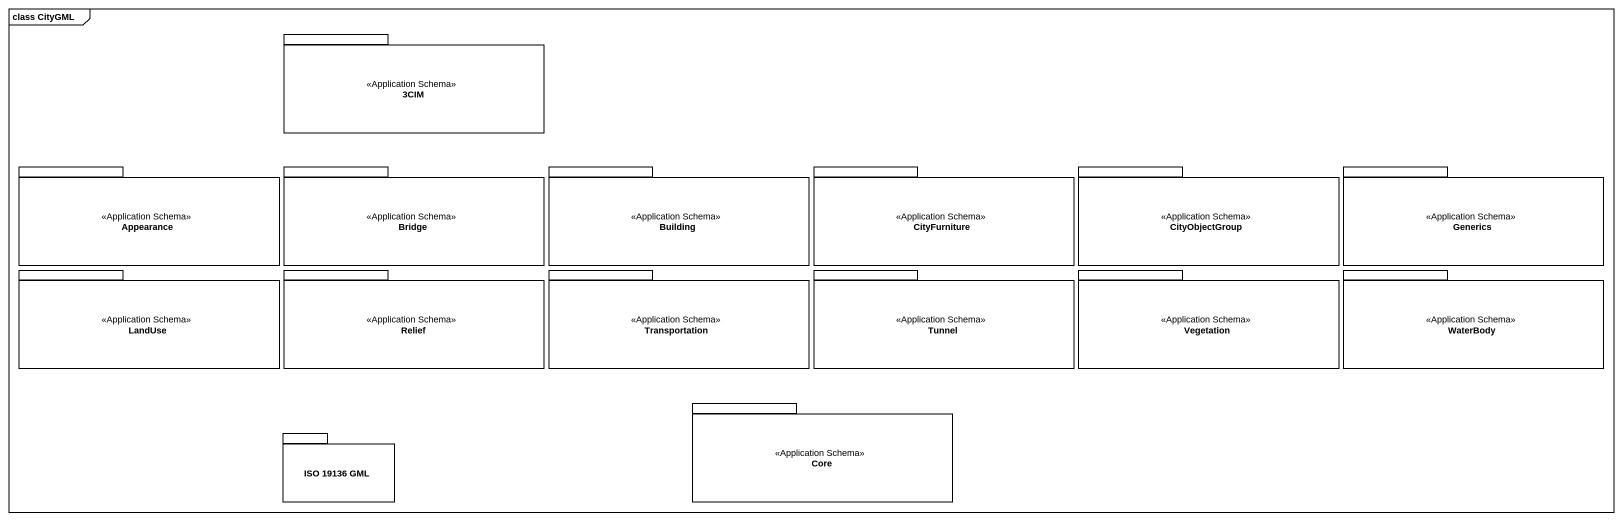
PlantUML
@startuml
mainframe class CityGML
package "3CIM" as p3CIM <<Application Schema>> {
}
package Appearance <<Application Schema>> {
}
package Bridge <<Application Schema>> {
}
package Building <<Application Schema>> {
}
package CityFurniture <<Application Schema>> {
}
package CityObjectGroup <<Application Schema>> {
}
package Generics <<Application Schema>> {
}
package LandUse <<Application Schema>> {
}
package Relief <<Application Schema>> {
}
package Transportation <<Application Schema>> {
}
package Tunnel <<Application Schema>> {
}
package Vegetation <<Application Schema>> {
}
package WaterBody <<Application Schema>> {
}
package Core <<Application Schema>> {
}
package "ISO 19136 GML" as ISO_19136_GML {
}
@enduml
